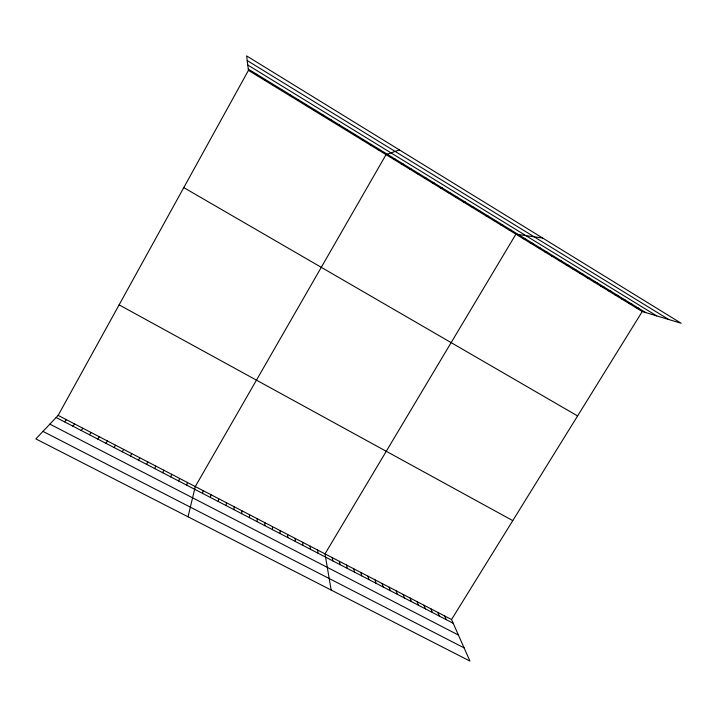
<?xml version="1.0" encoding="UTF-8"?>
<svg xmlns="http://www.w3.org/2000/svg" width="717" height="717" viewBox="0 0 717 717"><rect width="100%" height="100%" fill="white"/><g stroke="black" fill="none" stroke-linecap="round" stroke-linejoin="round"><path stroke-width="1.08" d="M265.066 80.546L265.075 79.372M257.152 521.671L257.215 518.705M249.426 517.665L249.561 514.734M241.674 513.65L241.88 510.746M273.329 85.601L273.419 84.481M233.894 509.617L234.181 506.749M226.097 505.575L226.447 502.742M218.273 501.515L218.694 498.718M281.566 90.647L281.736 89.58M210.413 497.446L210.915 494.685M202.535 493.368L203.108 490.634M188.033 516.796L195.284 486.565L386.051 154.639L399.396 149.898M289.767 95.675L290.018 94.653M186.707 485.158L187.424 482.496M178.748 481.035L179.546 478.4M170.763 476.895L171.632 474.296M297.949 100.685L298.281 99.717M162.75 472.745L163.7 470.182M154.72 468.577L155.741 466.05M146.653 464.401L147.756 461.909M306.096 105.668L306.509 104.754M138.56 460.206L139.743 457.751M130.449 456.003L131.704 453.574M58.14 415.403L451.531 619.533L469.958 661.092L35.85 438.903L58.14 415.403L248.449 70.365L246.63 55.908L681.15 323.25L642.235 311.536L248.449 70.365M122.302 451.782L123.638 449.389M314.216 110.642L314.709 109.782M114.128 447.542L115.545 445.194M451.531 619.533L642.235 311.536M105.928 443.294L107.425 440.982M97.7 439.028L99.278 436.752M322.309 115.598L322.883 114.783M89.446 434.753L91.104 432.512M81.164 430.46L82.903 428.255M72.856 426.158L74.676 423.989M330.376 120.537L331.021 119.775M64.521 421.829L66.421 419.705M338.406 125.457L339.141 124.749M346.419 130.369L347.225 129.705M354.395 135.253L355.282 134.635M362.354 140.129L363.313 139.555M370.277 144.977L371.316 144.467M378.182 149.817L379.293 149.351M393.902 159.443L395.157 159.075M401.717 164.238L403.053 163.906M409.515 169.006L410.922 168.728M417.276 173.765L418.755 173.532M425.02 178.506L426.57 178.318M432.727 183.229L434.359 183.086M440.417 187.935L442.12 187.845M448.08 192.631L449.846 192.577M455.716 197.309L457.554 197.3M463.325 201.97L465.234 202.006M470.917 206.613L472.888 206.693M478.472 211.246L480.515 211.372M486.009 215.853L488.125 216.032M493.52 220.46L495.698 220.675M501.004 225.039L503.253 225.299M508.461 229.61L510.782 229.906M542.626 238.017L515.899 234.163L325.007 553.883L331.155 590.046M523.105 238.582L525.552 238.967M530.293 242.982L532.812 243.404M537.463 247.365L540.035 247.831M544.606 251.739L547.241 252.25M551.723 256.103L554.42 256.65M558.821 260.45L561.581 261.033M565.892 264.779L568.715 265.407M572.946 269.099L575.832 269.762M579.972 273.401L582.921 274.109M586.981 277.694L589.983 278.438M593.963 281.969L597.028 282.758M600.927 286.235L604.055 287.06M607.864 290.484L611.054 291.344M614.783 294.723L618.027 295.619M621.675 298.944L624.982 299.885M628.549 303.157L631.919 304.133M635.405 307.351L638.829 308.364M42.975 431.392L464.105 647.881M49.858 424.123L458.405 635.047M56.15 417.5L453.18 623.261M119.112 304.868L512.772 520.623M183.785 187.603L577.588 415.941M247.777 65.014L656.727 315.901M248.288 69.083L645.712 312.585M247.213 60.551L668.755 319.513M444.683 615.984L446.279 619.685M437.809 612.417L439.351 616.091M430.917 608.841L432.396 612.497M424.007 605.256L425.432 608.885M417.079 601.662L418.441 605.256M410.124 598.05L411.424 601.626M403.151 594.429L404.388 597.978M396.151 590.799L397.335 594.321M389.134 587.16L390.254 590.656M382.098 583.513L383.156 586.972M375.036 579.847L376.031 583.279M367.955 576.172L368.888 579.578M360.857 572.489L361.727 575.868M353.732 568.787L354.539 572.139M346.58 565.077L347.324 568.402M339.41 561.357L340.091 564.655M332.222 557.629L332.84 560.891M317.568 550.029L318.052 553.237M310.111 546.157L310.524 549.33M302.628 542.267L302.977 545.422M295.117 538.377L295.404 541.487M287.589 534.47L287.795 537.553M256.695 74.236L256.776 75.464M280.033 530.544L280.177 533.6M272.451 526.61L272.523 529.639M264.842 522.666L264.851 525.66"/></g></svg>
